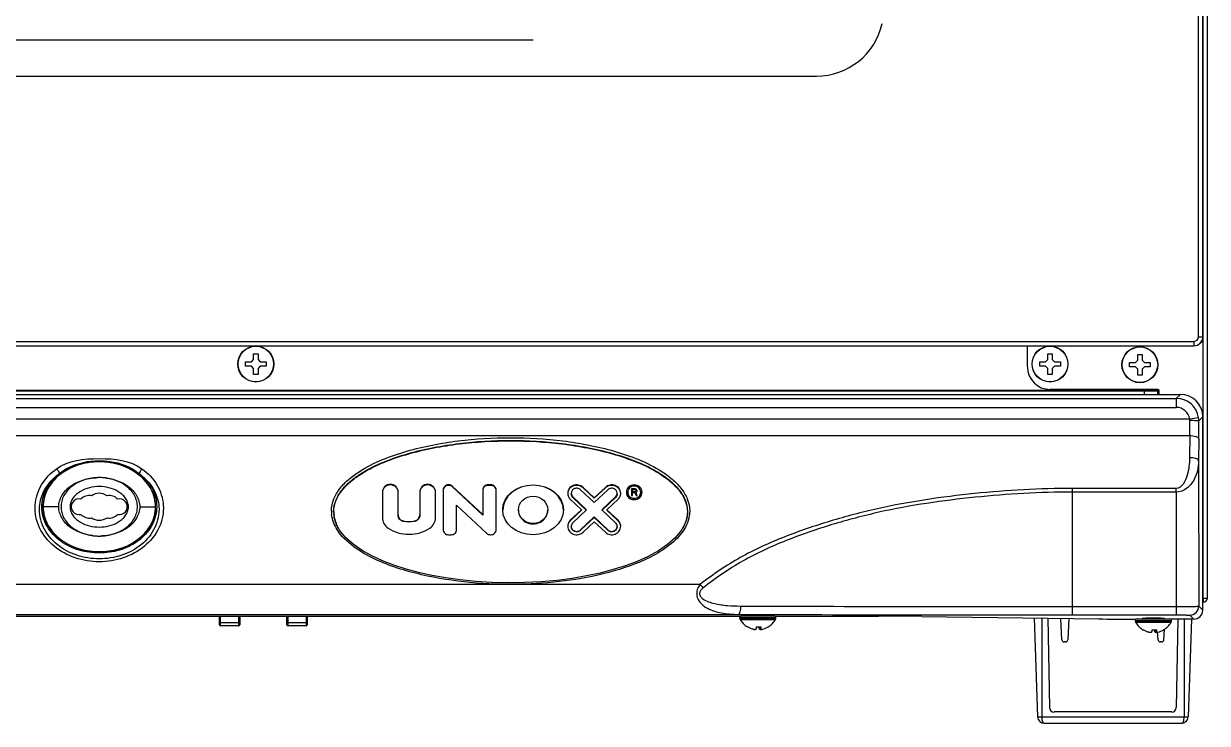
# Model space of a CAD drawing. Header units: millimetres. Extents: x 406 to 4339, y 342 to 2993.
# Drawn here: x 3031.7 to 3295, y 1546.8 to 1702.4 of the extents above; entities that cross this region are included whole.
import ezdxf

# ---------------------------------------------------------------- set-up
doc = ezdxf.new("R2010")
doc.units = ezdxf.units.MM
doc.header["$LTSCALE"] = 256.666667
doc.layers.get('0').update_dxf_attribs({"linetype": 'CONTINUOUS'})
for name, color, linetype in [('02___PRT_ALL_AXES', 7, 'CONTINUOUS'), ('ASSI', 7, 'CONTINUOUS'), ('GEOM', 7, 'CONTINUOUS')]:
    doc.layers.add(name, color=color, linetype=linetype)

msp = doc.modelspace()

# ---------------------------------------------------------------- linework, layer by layer
at = {"color": 7, "linetype": 'Continuous'}
for p, q in [((3294.98, 1574.67), (3294.98, 1974.87)), ((3293.98, 1632.77), (3293.98, 1972.77)), ((2781.93, 1690.77), (3208.02, 1690.77)), ((2697.98, 1630.77), (3291.98, 1630.77)), ((3254.98, 1626.07), (3254.98, 1630.77)), ((3082.31, 1627.22), (3082.81, 1627.72)), ((3082.81, 1629.02), (3083.81, 1629.02)), ((3082.81, 1627.72), (3082.81, 1629.02)), ((3083.81, 1629.02), (3083.81, 1627.72)), ((3083.81, 1627.72), (3084.31, 1627.22)), ((3258.98, 1627.22), (3259.48, 1627.72)), ((3259.48, 1629.02), (3260.48, 1629.02)), ((3259.48, 1627.72), (3259.48, 1629.02)), ((3260.48, 1629.02), (3260.48, 1627.72)), ((3260.48, 1627.72), (3260.98, 1627.22)), ((3278.98, 1627.07), (3279.48, 1627.57)), ((3279.48, 1628.87), (3280.48, 1628.87)), ((3279.48, 1627.57), (3279.48, 1628.87)), ((3280.48, 1628.87), (3280.48, 1627.57)), ((3280.48, 1627.57), (3280.98, 1627.07)), ((3081.01, 1627.22), (3082.31, 1627.22)), ((3081.01, 1626.22), (3081.01, 1627.22)), ((3082.31, 1626.22), (3081.01, 1626.22)), ((3082.81, 1625.72), (3082.31, 1626.22)), ((3082.81, 1624.42), (3082.81, 1625.72)), ((3084.31, 1626.22), (3083.81, 1625.72)), ((3083.81, 1625.72), (3083.81, 1624.42)), ((3084.31, 1627.22), (3085.61, 1627.22)), ((3085.61, 1626.22), (3084.31, 1626.22)), ((3085.61, 1627.22), (3085.61, 1626.22)), ((3257.68, 1627.22), (3258.98, 1627.22)), ((3257.68, 1626.22), (3257.68, 1627.22)), ((3258.98, 1626.22), (3257.68, 1626.22)), ((3259.48, 1625.72), (3258.98, 1626.22)), ((3259.48, 1624.42), (3259.48, 1625.72)), ((3260.98, 1626.22), (3260.48, 1625.72)), ((3260.48, 1625.72), (3260.48, 1624.42)), ((3260.98, 1627.22), (3262.28, 1627.22)), ((3262.28, 1626.22), (3260.98, 1626.22)), ((3262.28, 1627.22), (3262.28, 1626.22)), ((3277.68, 1627.07), (3278.98, 1627.07)), ((3277.68, 1626.07), (3277.68, 1627.07)), ((3278.98, 1626.07), (3277.68, 1626.07)), ((3279.48, 1625.57), (3278.98, 1626.07)), ((3279.48, 1624.27), (3279.48, 1625.57)), ((3280.98, 1626.07), (3280.48, 1625.57)), ((3280.48, 1625.57), (3280.48, 1624.27)), ((3280.98, 1627.07), (3282.28, 1627.07)), ((3282.28, 1626.07), (3280.98, 1626.07)), ((3282.28, 1627.07), (3282.28, 1626.07)), ((3083.81, 1624.42), (3082.81, 1624.42)), ((3260.48, 1624.42), (3259.48, 1624.42)), ((3280.48, 1624.27), (3279.48, 1624.27)), ((2700.97, 1619.97), (3288.98, 1619.97)), ((2705.98, 1620.77), (3283.98, 1620.77)), ((3283.98, 1621.07), (3259.98, 1621.07)), ((3283.98, 1621.07), (3283.98, 1620.77)), ((3283.98, 1619.97), (3283.98, 1620.77)), ((3284.28, 1619.97), (3284.28, 1620.77)), ((3293.98, 1571.97), (3293.98, 1614.97)), ((3124.98, 1598.72), (3124.98, 1589.88)), ((3126.25, 1599.84), (3126.18, 1599.84)), ((3126.25, 1599.74), (3126.18, 1599.74)), ((3133.78, 1593.24), (3127.09, 1599.51)), ((3133.78, 1593.13), (3127.09, 1599.41)), ((3133.78, 1598.72), (3133.78, 1593.13)), ((3135.58, 1599.84), (3134.98, 1599.84)), ((3135.58, 1599.74), (3134.98, 1599.74)), ((3136.78, 1589.88), (3136.78, 1598.72)), ((3155.52, 1598.76), (3158.58, 1595.9)), ((3158.58, 1596.96), (3156.09, 1599.29)), ((3158.58, 1596.86), (3156.09, 1599.19)), ((3161.06, 1599.29), (3158.58, 1596.96)), ((3161.06, 1599.19), (3158.58, 1596.86)), ((3158.58, 1595.9), (3161.63, 1598.76)), ((3167.68, 1598.95), (3166.88, 1598.95)), ((3166.88, 1598.95), (3166.88, 1597.45)), ((3167.68, 1598.92), (3166.88, 1598.92)), ((3167.08, 1598.79), (3167.71, 1598.79)), ((3167.08, 1598.28), (3167.08, 1598.79)), ((3167.71, 1598.31), (3167.08, 1598.31)), ((3167.84, 1598.92), (3167.68, 1598.95)), ((3167.68, 1598.95), (3167.68, 1598.92)), ((3167.84, 1598.89), (3167.68, 1598.92)), ((3167.71, 1598.79), (3167.81, 1598.76)), ((3167.81, 1598.34), (3167.71, 1598.31)), ((3167.71, 1598.31), (3167.71, 1598.28)), ((3167.81, 1598.31), (3167.71, 1598.28)), ((3167.81, 1598.76), (3167.88, 1598.7)), ((3167.88, 1598.41), (3167.81, 1598.34)), ((3167.88, 1598.37), (3167.81, 1598.31)), ((3167.81, 1598.34), (3167.81, 1598.31)), ((3167.98, 1598.82), (3167.84, 1598.92)), ((3167.84, 1598.92), (3167.84, 1598.89)), ((3167.98, 1598.79), (3167.84, 1598.89)), ((3167.88, 1598.7), (3167.91, 1598.6)), ((3167.91, 1598.5), (3167.88, 1598.41)), ((3167.91, 1598.47), (3167.88, 1598.37)), ((3167.88, 1598.41), (3167.88, 1598.37)), ((3167.91, 1598.6), (3167.91, 1598.47)), ((3168.08, 1598.7), (3167.98, 1598.82)), ((3167.98, 1598.82), (3167.98, 1598.79)), ((3168.08, 1598.66), (3167.98, 1598.79)), ((3167.98, 1598.25), (3168.08, 1598.38)), ((3168.11, 1598.6), (3168.08, 1598.7)), ((3168.08, 1598.7), (3168.08, 1598.66)), ((3168.11, 1598.57), (3168.08, 1598.66)), ((3168.08, 1598.38), (3168.11, 1598.47)), ((3168.11, 1598.47), (3168.11, 1598.6)), ((3053.04, 1596.72), (3052.56, 1596.67)), ((3111.48, 1598.29), (3111.48, 1592.54)), ((3114.98, 1593.18), (3114.98, 1598.29)), ((3119.78, 1598.29), (3119.78, 1593.18)), ((3123.28, 1592.54), (3123.28, 1598.29)), ((3153.26, 1596.64), (3155.75, 1594.3)), ((3156.88, 1594.3), (3153.83, 1597.17)), ((3156.82, 1594.25), (3153.83, 1597.07)), ((3158.58, 1596.96), (3158.58, 1596.86)), ((3163.32, 1597.17), (3160.27, 1594.3)), ((3163.32, 1597.07), (3160.33, 1594.25)), ((3161.4, 1594.3), (3163.89, 1596.64)), ((3166.88, 1597.45), (3167.08, 1597.45)), ((3167.71, 1598.28), (3167.08, 1598.28)), ((3167.08, 1598.12), (3167.64, 1598.12)), ((3167.08, 1597.45), (3167.08, 1598.12)), ((3167.64, 1598.12), (3167.91, 1597.45)), ((3167.84, 1598.18), (3167.98, 1598.25)), ((3168.14, 1597.45), (3167.84, 1598.18)), ((3167.84, 1598.18), (3167.84, 1598.15)), ((3168.13, 1597.45), (3167.84, 1598.15)), ((3167.91, 1597.45), (3168.14, 1597.45)), ((3043.91, 1593.22), (3044.39, 1593.27)), ((3127.98, 1595.36), (3134.66, 1589.09)), ((3127.98, 1589.88), (3127.98, 1595.36)), ((3155.75, 1594.3), (3153.26, 1591.96)), ((3155.75, 1594.2), (3153.26, 1591.86)), ((3153.83, 1591.43), (3156.88, 1594.3)), ((3155.75, 1594.3), (3155.75, 1594.2)), ((3160.27, 1594.3), (3163.32, 1591.43)), ((3163.89, 1591.96), (3161.4, 1594.3)), ((3161.4, 1594.3), (3161.4, 1594.2)), ((3163.89, 1591.86), (3161.4, 1594.2)), ((3158.58, 1592.71), (3155.52, 1589.84)), ((3158.58, 1592.6), (3155.52, 1589.74)), ((3156.09, 1589.31), (3158.58, 1591.64)), ((3161.63, 1589.84), (3158.58, 1592.71)), ((3158.58, 1592.71), (3158.58, 1592.6)), ((3161.63, 1589.74), (3158.58, 1592.6)), ((3158.58, 1591.64), (3161.06, 1589.31)), ((3126.18, 1588.76), (3126.78, 1588.76)), ((3135.5, 1588.76), (3135.58, 1588.76)), ((3294.08, 1574.57), (3294.08, 1573.77)), ((2998.77, 1570.66), (3191.18, 1570.66)), ((3198.77, 1570.66), (3221.85, 1570.66)), ((3231.49, 1570.6), (3270.79, 1570.03)), ((3256.47, 1570.24), (3257.23, 1548.27)), ((3259.53, 1570.19), (3259.87, 1550.31)), ((3262.63, 1565.4), (3262.38, 1570.15)), ((3264.19, 1570.12), (3263.94, 1565.4)), ((3291.98, 1569.97), (3286.85, 1569.97)), ((3288.42, 1569.97), (3288.08, 1550.31)), ((3291.48, 1569.97), (3290.72, 1548.27)), ((3193.93, 1567.73), (3193.93, 1567.76)), ((3195.37, 1567.73), (3195.37, 1568.25)), ((3195.57, 1567.73), (3195.57, 1568.27)), ((3281.93, 1567.08), (3281.93, 1567.11)), ((3283.37, 1567.08), (3283.37, 1567.6)), ((3283.58, 1567.08), (3283.58, 1567.62)), ((3284.01, 1565.4), (3283.92, 1567.07)), ((3285.32, 1565.4), (3285.44, 1567.71)), ((3263.44, 1564.92), (3263.13, 1564.92)), ((3284.82, 1564.92), (3284.51, 1564.92)), ((3287.07, 1549.33), (3260.88, 1549.33)), ((3258.74, 1546.81), (3289.21, 1546.81))]:
    msp.add_line(p, q, dxfattribs=at)
at = {"color": 9, "linetype": 'Continuous'}
for p, q in [((3292.98, 1632.77), (3292.98, 1972.77)), ((3294.08, 1574.67), (3294.08, 1974.77)), ((3292.98, 1632.77), (3293.98, 1632.77)), ((2697.98, 1631.77), (3291.98, 1631.77)), ((3291.98, 1631.77), (3291.98, 1630.77)), ((3283.98, 1620.87), (2705.98, 1620.87)), ((3280.98, 1619.97), (3280.98, 1620.77)), ((3288.98, 1619.97), (3288.08, 1619.07)), ((3288.08, 1619.07), (3288.08, 1617.07)), ((3293.03, 1614.77), (3291.05, 1614.49)), ((3293.98, 1614.97), (3293.08, 1614.07)), ((3291.06, 1610.73), (3291.03, 1605.89)), ((3293.06, 1610.05), (3293.03, 1605.2)), ((3293.03, 1605.2), (3293.07, 1572.87)), ((3126.18, 1599.84), (3126.18, 1599.74)), ((3126.25, 1599.84), (3126.25, 1599.74)), ((3127.09, 1599.51), (3127.09, 1599.41)), ((3134.98, 1599.84), (3134.98, 1599.74)), ((3135.58, 1599.84), (3135.58, 1599.74)), ((3156.09, 1599.29), (3156.09, 1599.19)), ((3161.06, 1599.29), (3161.06, 1599.19)), ((3288.04, 1599.07), (3264.98, 1599.07)), ((3264.98, 1570.92), (3264.98, 1599.07)), ((3288.04, 1598.25), (3288.04, 1599.07)), ((3153.83, 1597.17), (3153.83, 1597.07)), ((3163.32, 1597.17), (3163.32, 1597.07)), ((3288.04, 1598.25), (3264.98, 1598.25)), ((3288.04, 1598.25), (3288.07, 1572.78)), ((3039.48, 1594.97), (3035.98, 1594.97)), ((3057.48, 1594.97), (3060.98, 1594.97)), ((3116.09, 1591.82), (3116.09, 1591.72)), ((3118.66, 1591.82), (3118.66, 1591.72)), ((3153.26, 1591.96), (3153.26, 1591.86)), ((3163.89, 1591.96), (3163.89, 1591.86)), ((3155.52, 1589.84), (3155.52, 1589.74)), ((3161.63, 1589.84), (3161.63, 1589.74)), ((3264.98, 1572.78), (3288.07, 1572.78)), ((3288.07, 1572.78), (3288.07, 1570.92)), ((3293.07, 1572.87), (3293.98, 1571.97)), ((2799.29, 1571.04), (3190.66, 1571.04)), ((3258.13, 1570.21), (3258.13, 1548.27)), ((3264.98, 1570.92), (3288.07, 1570.92)), ((3289.82, 1569.97), (3289.82, 1548.27)), ((3291.07, 1570.87), (3291.98, 1569.97)), ((3257.23, 1548.27), (3290.72, 1548.27))]:
    msp.add_line(p, q, dxfattribs=at)
at = {"color": 2, "linetype": 'Continuous'}
msp.add_line((2844.98, 1698.81), (3144.98, 1698.81), dxfattribs=at)
at = {"color": 3, "linetype": 'Continuous'}
msp.add_line((3294.08, 1574.67), (3294.98, 1574.67), dxfattribs=at)
at = {"color": 7, "linetype": 'Continuous'}
for centre, radius, start, end in [((3208.02, 1705.77), 15, 270, 347.1154), ((3291.98, 1632.77), 2, 270, 360), ((3259.98, 1626.07), 5, 180, 270), ((3283.98, 1620.77), 0.3, 0, 90), ((3048.48, 1589.06), 12.41, 83.9357, 89.22), ((3048.49, 1589.22), 12.24, 83.0956, 83.9281), ((3043.98, 1594.97), 1.75, 76.2259, 267.8089), ((3046.23, 1594.97), 2.5, 78.138, 137.1666), ((3048.48, 1594.97), 3, 54.6406, 125.3594), ((3050.73, 1594.97), 2.5, 42.8334, 101.862), ((3052.98, 1594.97), 1.75, 256.2259, 87.8089), ((3046.23, 1594.97), 2.5, 222.8334, 281.862), ((3050.73, 1594.97), 2.5, 258.138, 317.1666), ((3048.48, 1594.97), 3, 234.6406, 305.3594), ((3048.46, 1600.71), 12.24, 263.0956, 263.9281), ((3048.47, 1600.88), 12.41, 263.9357, 269.22), ((3294.08, 1574.67), 0.1, 270, 360), ((3192.69, 1568.28), 0.0384, 270.01, 276.9663), ((3194.15, 1569.29), 1.58, 261.8564, 272.4593), ((3194.31, 1570.09), 2.38, 263.3463, 267.9663), ((3194.3, 1570.08), 2.37, 268.0072, 276.6591), ((3187.97, 1569.38), 6.83, 350.4309, 350.6889), ((3195.21, 1572), 3.75, 262.3629, 266.4434), ((3194.74, 1571.98), 3.74, 269.4694, 273.5542), ((3195.21, 1571.98), 3.74, 266.4458, 270.6088), ((3195.21, 1571.99), 3.74, 270.6133, 275.6332), ((3195.65, 1570.1), 2.38, 263.349, 267.128), ((3195.65, 1570.06), 2.35, 267.1361, 269.0475), ((3195.21, 1572), 3.75, 275.6322, 277.6365), ((3195.8, 1569.31), 1.59, 261.8636, 267.4741), ((3195.65, 1570.06), 2.34, 269.0494, 272.0216), ((3195.8, 1569.29), 1.58, 267.5407, 278.1436), ((3194.83, 1572.3), 4.73, 300.8918, 301.6642), ((3197.26, 1568.28), 0.0384, 263.0337, 269.99), ((3280.69, 1567.64), 0.0415, 270.0025, 274.3432), ((3282.15, 1568.63), 1.57, 261.8148, 272.5839), ((3282.31, 1569.46), 2.4, 263.3692, 267.8929), ((3282.31, 1569.45), 2.38, 267.9333, 276.6363), ((3276.23, 1568.74), 6.58, 350.0391, 350.3072), ((3283.22, 1571.35), 3.75, 262.3597, 266.2918), ((3282.73, 1571.33), 3.73, 269.7694, 273.7063), ((3283.22, 1571.33), 3.73, 266.2938, 270.3121), ((3283.22, 1571.34), 3.74, 270.3168, 275.5507), ((3283.64, 1569.46), 2.39, 263.3658, 269.0346), ((3283.21, 1571.35), 3.75, 275.5499, 277.6398), ((3283.8, 1568.64), 1.58, 261.8221, 267.3489), ((3283.64, 1569.43), 2.36, 269.0528, 272.0955), ((3283.8, 1568.63), 1.57, 267.4161, 278.1852), ((3282.83, 1571.65), 4.72, 300.8941, 301.6753), ((3285.26, 1567.64), 0.0415, 265.6568, 269.9975), ((3263.13, 1565.42), 0.503, 183, 270), ((3263.44, 1565.42), 0.503, 270, 357), ((3284.51, 1565.42), 0.503, 183, 270), ((3284.82, 1565.42), 0.503, 270, 357), ((3258.74, 1548.32), 1.51, 182, 270), ((3260.88, 1550.33), 1.01, 181, 270), ((3287.07, 1550.33), 1.01, 270, 359), ((3289.21, 1548.32), 1.51, 270, 358)]:
    msp.add_arc(centre, radius, start, end, dxfattribs=at)
at = {"color": 9, "linetype": 'Continuous'}
for centre, radius, start, end in [((3291.98, 1632.77), 1, 270, 360), ((3288.08, 1614.07), 5, 8.1024, 89.9938), ((3288.08, 1614.07), 3, 8.0952, 90.0029), ((3288.93, 1614.14), 2.15, 359.9755, 9.5451), ((2782.65, 1614.46), 508.43, 359.5799, 359.9636), ((3288.08, 1614.07), 4.99, 359.991, 8.0978), ((2582.91, 1614.45), 710.17, 359.64453, 359.96915), ((3175.32, 1571.88), 9.02, 34.0414, 40.6224), ((3255.84, 18927.47), 17354.69, 269.786414, 270.030172), ((3291.07, 1572.87), 2, 270.0275, 359.9725), ((3255.99, 19284.68), 17713.76, 269.788701, 270.029064)]:
    msp.add_arc(centre, radius, start, end, dxfattribs=at)
at = {"color": 3, "linetype": 'Continuous'}
msp.add_arc((3294.08, 1574.67), 0.9, 270, 360, dxfattribs=at)
at = {"color": 7, "linetype": 'Continuous'}
for centre, major_axis, ratio, start_param, end_param in [((3288.97, 1614.97), (3.54, 3.54), 0.999695, -0.785246, 0.785246), ((3144.98, 1594.2), (6.75, 0), 0.821361, 0.00912, 3.13249), ((3144.98, 1594.2), (3.25, 0), 0.939693, -3.141593, 0), ((3291.97, 1571.97), (1.41, -1.41), 0.999695, -0.785246, 0.785246), ((3221.85, 1570.4), (15, 0), 0.017455, 0.872665, 1.570796), ((3280.43, 1570.23), (15, 0), 0.017455, 4.014257, 4.623192)]:
    msp.add_ellipse(centre, major_axis=major_axis, ratio=ratio, start_param=start_param, end_param=end_param, dxfattribs=at)
for major_axis, ratio in [((6.75, 0), 0.821361), ((3.25, 0), 0.939693)]:
    msp.add_ellipse((3144.98, 1594.3), major_axis=major_axis, ratio=ratio, dxfattribs=at)
at = {"color": 9, "linetype": 'Continuous'}
for points, knots in [([(3293.08, 1614.07), (3293.07, 1614.08), (3293, 1614.08), (3292.9, 1614.1), (3292.71, 1614.11), (3292.35, 1614.12), (3291.8, 1614.13), (3291.33, 1614.13), (3291.08, 1614.13)], [0, 0, 0, 0, 0.023008, 0.082124, 0.175583, 0.299987, 0.621812, 1, 1, 1, 1]), ([(3293.06, 1610.05), (3293.05, 1610.3), (3292.18, 1610.68), (3291.54, 1610.73), (3291.06, 1610.73)], [0, 0, 0, 0, 0.350861, 1, 1, 1, 1]), ([(3291.03, 1605.89), (3291.03, 1605.23), (3290.93, 1603.89), (3290.47, 1601.51), (3289.31, 1599.07), (3288.04, 1599.07)], [0, 0, 0, 0, 0.254035, 0.50856, 1, 1, 1, 1]), ([(3293.03, 1605.2), (3293.02, 1604.46), (3292.84, 1602.97), (3292.03, 1600.81), (3290.52, 1598.9), (3288.88, 1598.25), (3288.04, 1598.25)], [0, 0, 0, 0, 0.23746, 0.478877, 0.730562, 1, 1, 1, 1]), ([(3293.03, 1605.2), (3293.02, 1605.46), (3292.15, 1605.84), (3291.51, 1605.89), (3291.03, 1605.89)], [0, 0, 0, 0, 0.350861, 1, 1, 1, 1]), ([(3054.98, 1594.97), (3054.98, 1595.33), (3054.84, 1596.05), (3054.3, 1597.01), (3053.54, 1597.8), (3052.36, 1598.63), (3050.65, 1599.3), (3048.48, 1599.55), (3046.3, 1599.3), (3044.59, 1598.63), (3043.41, 1597.8), (3042.65, 1597.01), (3042.11, 1596.05), (3041.98, 1595.33), (3041.98, 1594.97)], [0, 0, 0, 0, 0.062358, 0.124832, 0.187389, 0.24999, 0.374935, 0.500003, 0.62507, 0.750014, 0.812614, 0.87517, 0.937643, 1, 1, 1, 1]), ([(3264.98, 1599.07), (3257.7, 1599.07), (3243.15, 1598.21), (3225.12, 1595.61), (3211.08, 1591.91), (3200.82, 1588.41), (3190.96, 1583.96), (3185.01, 1579.9), (3182.17, 1577.75)], [0, 0, 0, 0, 0.2514, 0.502422, 0.627642, 0.752523, 0.876767, 1, 1, 1, 1]), ([(3264.98, 1598.25), (3257.75, 1598.25), (3243.3, 1597.39), (3225.39, 1594.81), (3211.45, 1591.12), (3201.26, 1587.63), (3191.47, 1583.17), (3185.6, 1579.09), (3182.79, 1576.93)], [0, 0, 0, 0, 0.25138, 0.502385, 0.6276, 0.752478, 0.876731, 1, 1, 1, 1]), ([(3041.98, 1594.97), (3041.98, 1594.61), (3042.11, 1593.88), (3042.65, 1592.92), (3043.41, 1592.13), (3044.59, 1591.3), (3046.3, 1590.64), (3048.48, 1590.38), (3050.65, 1590.64), (3052.36, 1591.3), (3053.54, 1592.13), (3054.3, 1592.92), (3054.84, 1593.88), (3054.98, 1594.61), (3054.98, 1594.97)], [0, 0, 0, 0, 0.062358, 0.124832, 0.187389, 0.24999, 0.374935, 0.500003, 0.62507, 0.750014, 0.812614, 0.87517, 0.937643, 1, 1, 1, 1]), ([(3182.17, 1577.75), (3181.79, 1577.28), (3181.21, 1576.16), (3181.53, 1574.31), (3182.71, 1573.01), (3184.62, 1571.88), (3187.34, 1571.19), (3189.55, 1571.05), (3190.66, 1571.04)], [0, 0, 0, 0, 0.132241, 0.263724, 0.388583, 0.510085, 0.752357, 1, 1, 1, 1]), ([(3182.79, 1576.93), (3182.41, 1576.63), (3181.83, 1575.96), (3182.19, 1574.97), (3182.91, 1574.33), (3184.01, 1573.81), (3185.39, 1573.42), (3186.8, 1573.16), (3188.72, 1572.95), (3190.17, 1572.9), (3191.14, 1572.9)], [0, 0, 0, 0, 0.125244, 0.188582, 0.251041, 0.374736, 0.498697, 0.623157, 0.748194, 1, 1, 1, 1]), ([(3191.14, 1572.9), (3191.13, 1572.46), (3191.07, 1571.86), (3190.9, 1571.25), (3190.74, 1571.04), (3190.66, 1571.04)], [0, 0, 0, 0, 0.668046, 0.884345, 1, 1, 1, 1]), ([(3288.07, 1572.78), (3288.7, 1572.78), (3289.62, 1572.79), (3290.79, 1572.8), (3291.54, 1572.81), (3292.15, 1572.82), (3292.62, 1572.82), (3292.89, 1572.87), (3293.05, 1572.84), (3293.07, 1572.87)], [0, 0, 0, 0, 0.378764, 0.550211, 0.70096, 0.825337, 0.918712, 0.977622, 1, 1, 1, 1]), ([(3288.07, 1570.92), (3288.45, 1570.92), (3289.15, 1570.92), (3289.98, 1570.91), (3290.52, 1570.9), (3290.8, 1570.9), (3290.96, 1570.87), (3291.06, 1570.89), (3291.07, 1570.87)], [0, 0, 0, 0, 0.379142, 0.701368, 0.825626, 0.918856, 0.977659, 1, 1, 1, 1]), ([(3258.13, 1548.27), (3258.13, 1548.07), (3258.15, 1547.71), (3258.26, 1547.25), (3258.44, 1546.91), (3258.65, 1546.81), (3258.74, 1546.81)], [0, 0, 0, 0, 0.343638, 0.632384, 0.843751, 1, 1, 1, 1]), ([(3289.21, 1546.81), (3289.3, 1546.81), (3289.51, 1546.91), (3289.69, 1547.25), (3289.8, 1547.71), (3289.82, 1548.07), (3289.82, 1548.27)], [0, 0, 0, 0, 0.156249, 0.367616, 0.656362, 1, 1, 1, 1])]:
    msp.add_open_spline(points, degree=3, knots=knots, dxfattribs=at)
at = {"color": 7, "linetype": 'Continuous'}
for points in [[(3060.98, 1594.97), (3060.98, 1595.62), (3060.81, 1596.93), (3060.1, 1598.82), (3058.94, 1600.56), (3057.37, 1602.08), (3055.46, 1603.33), (3053.29, 1604.27), (3050.93, 1604.84), (3048.48, 1605.03), (3046.02, 1604.84), (3043.66, 1604.27), (3041.49, 1603.33), (3039.58, 1602.08), (3038.01, 1600.56), (3036.85, 1598.82), (3036.14, 1596.93), (3035.98, 1595.62), (3035.98, 1594.97)], [(3056.98, 1594.97), (3056.98, 1595.39), (3056.87, 1596.24), (3056.38, 1597.47), (3055.59, 1598.6), (3054.52, 1599.59), (3053.23, 1600.41), (3051.75, 1601.01), (3050.14, 1601.38), (3048.48, 1601.51), (3046.81, 1601.38), (3045.2, 1601.01), (3043.72, 1600.41), (3042.43, 1599.59), (3041.36, 1598.6), (3040.57, 1597.47), (3040.08, 1596.24), (3039.98, 1595.39), (3039.98, 1594.97)], [(3035.98, 1594.97), (3035.98, 1594.31), (3036.14, 1593), (3036.85, 1591.12), (3038.01, 1589.38), (3039.58, 1587.85), (3041.49, 1586.6), (3043.66, 1585.67), (3046.02, 1585.1), (3048.48, 1584.9), (3050.93, 1585.1), (3053.29, 1585.67), (3055.46, 1586.6), (3057.37, 1587.85), (3058.94, 1589.38), (3060.1, 1591.12), (3060.81, 1593), (3060.98, 1594.31), (3060.98, 1594.97)], [(3039.98, 1594.97), (3039.98, 1594.54), (3040.08, 1593.69), (3040.57, 1592.46), (3041.36, 1591.33), (3042.43, 1590.34), (3043.72, 1589.53), (3045.2, 1588.92), (3046.81, 1588.55), (3048.48, 1588.42), (3050.14, 1588.55), (3051.75, 1588.92), (3053.23, 1589.53), (3054.52, 1590.34), (3055.59, 1591.33), (3056.38, 1592.46), (3056.87, 1593.69), (3056.98, 1594.54), (3056.98, 1594.97)], [(3116.09, 1591.82), (3116.92, 1591.61), (3117.83, 1591.61), (3118.66, 1591.82)], [(3118.66, 1591.72), (3117.83, 1591.51), (3116.92, 1591.51), (3116.09, 1591.72)], [(3192.66, 1568.25), (3192.67, 1568.25), (3192.68, 1568.25), (3192.69, 1568.25)], [(3193.93, 1567.73), (3193.5, 1567.84), (3193.08, 1568.02), (3192.69, 1568.25)], [(3192.74, 1568.28), (3193.14, 1568.03), (3193.58, 1567.84), (3194.03, 1567.73)], [(3196.02, 1567.73), (3196.45, 1567.84), (3196.88, 1568.02), (3197.26, 1568.25)], [(3197.29, 1568.25), (3197.28, 1568.25), (3197.27, 1568.25), (3197.26, 1568.25)], [(3197.31, 1568.28), (3197.31, 1568.27), (3197.3, 1568.26), (3197.29, 1568.25)], [(3280.66, 1567.61), (3280.67, 1567.6), (3280.68, 1567.6), (3280.69, 1567.6)], [(3281.93, 1567.08), (3281.5, 1567.19), (3281.07, 1567.37), (3280.69, 1567.6)], [(3280.74, 1567.63), (3281.14, 1567.39), (3281.58, 1567.2), (3282.03, 1567.08)], [(3284.02, 1567.08), (3284.46, 1567.19), (3284.88, 1567.37), (3285.26, 1567.6)], [(3285.29, 1567.61), (3285.28, 1567.6), (3285.27, 1567.6), (3285.26, 1567.6)], [(3285.31, 1567.63), (3285.31, 1567.62), (3285.3, 1567.61), (3285.29, 1567.61)]]:
    msp.add_open_spline(points, degree=3, dxfattribs=at)
for points, knots in [([(3039.48, 1594.97), (3039.48, 1595.39), (3039.59, 1596.24), (3040.11, 1597.47), (3040.94, 1598.6), (3042.07, 1599.59), (3043.44, 1600.41), (3045.01, 1601.01), (3046.61, 1601.36), (3047.69, 1601.45), (3048.18, 1601.46)], [0, 0, 0, 0, 0.127703, 0.255407, 0.38311, 0.510814, 0.638517, 0.766221, 0.893924, 1, 1, 1, 1]), ([(3049.96, 1601.38), (3050.05, 1601.37), (3050.72, 1601.28), (3051.94, 1601.01), (3053.51, 1600.41), (3054.88, 1599.59), (3056.01, 1598.6), (3056.84, 1597.47), (3057.36, 1596.24), (3057.48, 1595.39), (3057.48, 1594.97)], [0, 0, 0, 0, 0.021475, 0.161264, 0.301053, 0.440843, 0.580632, 0.720421, 0.860211, 1, 1, 1, 1]), ([(3114.98, 1598.29), (3114.98, 1598.51), (3114.88, 1598.95), (3114.36, 1599.68), (3113.23, 1600.12), (3112.09, 1599.68), (3111.57, 1598.95), (3111.48, 1598.51), (3111.48, 1598.29)], [0, 0, 0, 0, 0.122491, 0.247145, 0.5, 0.752855, 0.877509, 1, 1, 1, 1]), ([(3114.98, 1598.19), (3114.98, 1598.41), (3114.88, 1598.84), (3114.36, 1599.57), (3113.23, 1600.01), (3112.09, 1599.57), (3111.57, 1598.84), (3111.48, 1598.41), (3111.48, 1598.19)], [0, 0, 0, 0, 0.122493, 0.247145, 0.5, 0.752855, 0.877507, 1, 1, 1, 1]), ([(3123.28, 1598.29), (3123.28, 1598.51), (3123.18, 1598.95), (3122.66, 1599.68), (3121.53, 1600.12), (3120.39, 1599.68), (3119.87, 1598.95), (3119.78, 1598.51), (3119.78, 1598.29)], [0, 0, 0, 0, 0.122491, 0.247145, 0.5, 0.752855, 0.877509, 1, 1, 1, 1]), ([(3123.28, 1598.19), (3123.28, 1598.41), (3123.18, 1598.84), (3122.66, 1599.57), (3121.53, 1600.01), (3120.39, 1599.57), (3119.87, 1598.84), (3119.78, 1598.41), (3119.78, 1598.19)], [0, 0, 0, 0, 0.122493, 0.247145, 0.5, 0.752855, 0.877507, 1, 1, 1, 1]), ([(3126.18, 1599.84), (3126.02, 1599.84), (3125.71, 1599.79), (3125.31, 1599.54), (3125.04, 1599.16), (3124.98, 1598.86), (3124.98, 1598.72)], [0, 0, 0, 0, 0.257143, 0.510151, 0.757215, 1, 1, 1, 1]), ([(3126.18, 1599.74), (3126.02, 1599.74), (3125.71, 1599.68), (3125.31, 1599.44), (3125.04, 1599.06), (3124.98, 1598.76), (3124.98, 1598.61)], [0, 0, 0, 0, 0.257155, 0.510151, 0.757204, 1, 1, 1, 1]), ([(3127.09, 1599.51), (3126.98, 1599.62), (3126.71, 1599.79), (3126.4, 1599.84), (3126.25, 1599.84)], [0, 0, 0, 0, 0.495961, 1, 1, 1, 1]), ([(3127.09, 1599.41), (3126.98, 1599.52), (3126.71, 1599.69), (3126.4, 1599.74), (3126.25, 1599.74)], [0, 0, 0, 0, 0.495961, 1, 1, 1, 1]), ([(3134.98, 1599.84), (3134.82, 1599.84), (3134.51, 1599.79), (3134.11, 1599.54), (3133.84, 1599.16), (3133.78, 1598.86), (3133.78, 1598.72)], [0, 0, 0, 0, 0.257143, 0.510151, 0.757215, 1, 1, 1, 1]), ([(3134.98, 1599.74), (3134.82, 1599.74), (3134.51, 1599.68), (3134.11, 1599.44), (3133.84, 1599.06), (3133.78, 1598.76), (3133.78, 1598.61)], [0, 0, 0, 0, 0.257155, 0.510151, 0.757204, 1, 1, 1, 1]), ([(3136.78, 1598.72), (3136.78, 1598.86), (3136.71, 1599.16), (3136.44, 1599.54), (3136.04, 1599.79), (3135.73, 1599.84), (3135.58, 1599.84)], [0, 0, 0, 0, 0.242785, 0.489849, 0.742857, 1, 1, 1, 1]), ([(3136.78, 1598.61), (3136.78, 1598.76), (3136.71, 1599.06), (3136.44, 1599.44), (3136.04, 1599.68), (3135.73, 1599.74), (3135.58, 1599.74)], [0, 0, 0, 0, 0.242796, 0.489849, 0.742845, 1, 1, 1, 1]), ([(3156.09, 1599.29), (3155.81, 1599.56), (3155.08, 1599.92), (3153.88, 1599.81), (3152.92, 1599.09), (3152.68, 1598.33), (3152.68, 1597.97)], [0, 0, 0, 0, 0.252573, 0.50835, 0.758174, 1, 1, 1, 1]), ([(3156.09, 1599.19), (3155.82, 1599.45), (3155.1, 1599.81), (3153.92, 1599.72), (3152.97, 1599.04), (3152.69, 1598.3), (3152.68, 1597.94)], [0, 0, 0, 0, 0.252321, 0.507955, 0.758, 1, 1, 1, 1]), ([(3155.52, 1598.76), (3155.36, 1598.92), (3154.92, 1599.14), (3154.2, 1599.07), (3153.62, 1598.64), (3153.48, 1598.18), (3153.48, 1597.97)], [0, 0, 0, 0, 0.252572, 0.50835, 0.758175, 1, 1, 1, 1]), ([(3164.48, 1597.97), (3164.48, 1598.33), (3164.23, 1599.09), (3163.27, 1599.81), (3162.07, 1599.92), (3161.34, 1599.56), (3161.06, 1599.29)], [0, 0, 0, 0, 0.241826, 0.49165, 0.747427, 1, 1, 1, 1]), ([(3164.47, 1597.94), (3164.46, 1598.3), (3164.18, 1599.04), (3163.23, 1599.72), (3162.05, 1599.81), (3161.33, 1599.45), (3161.06, 1599.19)], [0, 0, 0, 0, 0.242, 0.492045, 0.747679, 1, 1, 1, 1]), ([(3163.68, 1597.97), (3163.68, 1598.18), (3163.53, 1598.64), (3162.95, 1599.07), (3162.23, 1599.14), (3161.79, 1598.92), (3161.63, 1598.76)], [0, 0, 0, 0, 0.241825, 0.49165, 0.747428, 1, 1, 1, 1]), ([(3169.23, 1598.2), (3169.23, 1598.41), (3169.13, 1598.85), (3168.61, 1599.58), (3167.48, 1600.02), (3166.34, 1599.58), (3165.82, 1598.85), (3165.73, 1598.41), (3165.73, 1598.2)], [0, 0, 0, 0, 0.122491, 0.247145, 0.5, 0.752855, 0.877509, 1, 1, 1, 1]), ([(3169.23, 1598.18), (3169.22, 1598.4), (3169.13, 1598.83), (3168.6, 1599.55), (3167.48, 1599.98), (3166.35, 1599.55), (3165.82, 1598.83), (3165.73, 1598.4), (3165.73, 1598.18)], [0, 0, 0, 0, 0.122485, 0.247141, 0.5, 0.752859, 0.877515, 1, 1, 1, 1]), ([(3168.93, 1598.2), (3168.93, 1598.38), (3168.85, 1598.74), (3168.42, 1599.34), (3167.48, 1599.71), (3166.53, 1599.34), (3166.1, 1598.74), (3166.03, 1598.38), (3166.03, 1598.2)], [0, 0, 0, 0, 0.122493, 0.247145, 0.5, 0.752855, 0.877507, 1, 1, 1, 1]), ([(3152.68, 1597.97), (3152.68, 1597.72), (3152.78, 1597.22), (3153.08, 1596.81), (3153.26, 1596.64)], [0, 0, 0, 0, 0.495619, 1, 1, 1, 1]), ([(3153.48, 1597.97), (3153.48, 1597.82), (3153.54, 1597.52), (3153.72, 1597.27), (3153.83, 1597.17)], [0, 0, 0, 0, 0.495606, 1, 1, 1, 1]), ([(3153.83, 1597.07), (3153.72, 1597.17), (3153.54, 1597.42), (3153.48, 1597.72), (3153.48, 1597.86)], [0, 0, 0, 0, 0.504404, 1, 1, 1, 1]), ([(3163.32, 1597.17), (3163.43, 1597.27), (3163.61, 1597.52), (3163.68, 1597.82), (3163.68, 1597.97)], [0, 0, 0, 0, 0.504394, 1, 1, 1, 1]), ([(3163.68, 1597.86), (3163.68, 1597.72), (3163.61, 1597.42), (3163.43, 1597.17), (3163.32, 1597.07)], [0, 0, 0, 0, 0.495596, 1, 1, 1, 1]), ([(3163.89, 1596.64), (3164.07, 1596.81), (3164.37, 1597.22), (3164.48, 1597.72), (3164.48, 1597.97)], [0, 0, 0, 0, 0.504381, 1, 1, 1, 1]), ([(3165.73, 1598.2), (3165.73, 1597.99), (3165.82, 1597.55), (3166.34, 1596.82), (3167.48, 1596.38), (3168.61, 1596.82), (3169.13, 1597.55), (3169.23, 1597.99), (3169.23, 1598.2)], [0, 0, 0, 0, 0.122491, 0.247145, 0.5, 0.752855, 0.877509, 1, 1, 1, 1]), ([(3166.03, 1598.2), (3166.03, 1598.02), (3166.1, 1597.66), (3166.53, 1597.06), (3167.48, 1596.69), (3168.42, 1597.06), (3168.85, 1597.66), (3168.93, 1598.02), (3168.93, 1598.2)], [0, 0, 0, 0, 0.122493, 0.247145, 0.5, 0.752855, 0.877507, 1, 1, 1, 1]), ([(3168.93, 1598.17), (3168.93, 1597.99), (3168.85, 1597.63), (3168.42, 1597.02), (3167.48, 1596.66), (3166.53, 1597.02), (3166.1, 1597.63), (3166.03, 1597.99), (3166.03, 1598.17)], [0, 0, 0, 0, 0.122496, 0.247145, 0.5, 0.752855, 0.877504, 1, 1, 1, 1]), ([(3046.99, 1588.56), (3046.9, 1588.57), (3046.23, 1588.66), (3045.01, 1588.92), (3043.44, 1589.53), (3042.07, 1590.34), (3040.94, 1591.33), (3040.11, 1592.46), (3039.59, 1593.69), (3039.48, 1594.54), (3039.48, 1594.97)], [0, 0, 0, 0, 0.021475, 0.161264, 0.301053, 0.440843, 0.580632, 0.720421, 0.860211, 1, 1, 1, 1]), ([(3057.48, 1594.97), (3057.48, 1594.54), (3057.36, 1593.69), (3056.84, 1592.46), (3056.01, 1591.33), (3054.88, 1590.34), (3053.51, 1589.53), (3051.94, 1588.92), (3050.34, 1588.57), (3049.26, 1588.48), (3048.77, 1588.47)], [0, 0, 0, 0, 0.127703, 0.255407, 0.38311, 0.510814, 0.638517, 0.766221, 0.893924, 1, 1, 1, 1]), ([(3114.98, 1593.18), (3114.98, 1592.88), (3115.21, 1592.24), (3115.78, 1591.89), (3116.09, 1591.82)], [0, 0, 0, 0, 0.490733, 1, 1, 1, 1]), ([(3116.09, 1591.72), (3115.78, 1591.79), (3115.21, 1592.14), (3114.98, 1592.77), (3114.98, 1593.08)], [0, 0, 0, 0, 0.509267, 1, 1, 1, 1]), ([(3118.66, 1591.82), (3118.97, 1591.89), (3119.54, 1592.24), (3119.78, 1592.88), (3119.78, 1593.18)], [0, 0, 0, 0, 0.509267, 1, 1, 1, 1]), ([(3119.78, 1593.08), (3119.78, 1592.77), (3119.54, 1592.14), (3118.97, 1591.79), (3118.66, 1591.72)], [0, 0, 0, 0, 0.490733, 1, 1, 1, 1]), ([(3111.48, 1592.54), (3111.48, 1592.1), (3111.71, 1591.18), (3112.36, 1590.5), (3112.74, 1590.24)], [0, 0, 0, 0, 0.49401, 1, 1, 1, 1]), ([(3122.02, 1590.24), (3122.39, 1590.5), (3123.04, 1591.18), (3123.28, 1592.1), (3123.28, 1592.54)], [0, 0, 0, 0, 0.50599, 1, 1, 1, 1]), ([(3153.26, 1591.96), (3153.08, 1591.79), (3152.78, 1591.38), (3152.68, 1590.88), (3152.68, 1590.64)], [0, 0, 0, 0, 0.504381, 1, 1, 1, 1]), ([(3153.26, 1591.86), (3153.09, 1591.7), (3152.8, 1591.3), (3152.68, 1590.83), (3152.68, 1590.59)], [0, 0, 0, 0, 0.50435, 1, 1, 1, 1]), ([(3152.68, 1590.64), (3152.68, 1590.27), (3152.92, 1589.51), (3153.88, 1588.79), (3155.08, 1588.68), (3155.81, 1589.05), (3156.09, 1589.31)], [0, 0, 0, 0, 0.241826, 0.49165, 0.747427, 1, 1, 1, 1]), ([(3153.83, 1591.43), (3153.72, 1591.33), (3153.54, 1591.08), (3153.48, 1590.78), (3153.48, 1590.64)], [0, 0, 0, 0, 0.504394, 1, 1, 1, 1]), ([(3153.48, 1590.64), (3153.48, 1590.42), (3153.62, 1589.96), (3154.2, 1589.53), (3154.92, 1589.46), (3155.36, 1589.68), (3155.52, 1589.84)], [0, 0, 0, 0, 0.241825, 0.49165, 0.747428, 1, 1, 1, 1]), ([(3155.52, 1589.74), (3155.36, 1589.58), (3154.92, 1589.36), (3154.2, 1589.43), (3153.62, 1589.86), (3153.48, 1590.31), (3153.48, 1590.53)], [0, 0, 0, 0, 0.252572, 0.508352, 0.758175, 1, 1, 1, 1]), ([(3161.06, 1589.31), (3161.34, 1589.05), (3162.07, 1588.68), (3163.27, 1588.79), (3164.23, 1589.51), (3164.48, 1590.27), (3164.48, 1590.64)], [0, 0, 0, 0, 0.252573, 0.50835, 0.758174, 1, 1, 1, 1]), ([(3161.63, 1589.84), (3161.79, 1589.68), (3162.23, 1589.46), (3162.95, 1589.53), (3163.53, 1589.96), (3163.68, 1590.42), (3163.68, 1590.64)], [0, 0, 0, 0, 0.252572, 0.50835, 0.758175, 1, 1, 1, 1]), ([(3163.68, 1590.53), (3163.68, 1590.31), (3163.53, 1589.86), (3162.95, 1589.43), (3162.23, 1589.36), (3161.79, 1589.58), (3161.63, 1589.74)], [0, 0, 0, 0, 0.241825, 0.491648, 0.747428, 1, 1, 1, 1]), ([(3163.68, 1590.64), (3163.68, 1590.78), (3163.61, 1591.08), (3163.43, 1591.33), (3163.32, 1591.43)], [0, 0, 0, 0, 0.495606, 1, 1, 1, 1]), ([(3164.48, 1590.64), (3164.48, 1590.88), (3164.37, 1591.38), (3164.07, 1591.79), (3163.89, 1591.96)], [0, 0, 0, 0, 0.495619, 1, 1, 1, 1]), ([(3164.47, 1590.59), (3164.47, 1590.83), (3164.35, 1591.3), (3164.06, 1591.7), (3163.89, 1591.86)], [0, 0, 0, 0, 0.49565, 1, 1, 1, 1]), ([(3112.74, 1590.24), (3113.41, 1589.79), (3114.91, 1589.09), (3117.38, 1588.73), (3119.84, 1589.09), (3121.34, 1589.79), (3122.02, 1590.24)], [0, 0, 0, 0, 0.248691, 0.5, 0.751309, 1, 1, 1, 1]), ([(3124.98, 1589.88), (3124.98, 1589.74), (3125.04, 1589.44), (3125.31, 1589.06), (3125.71, 1588.81), (3126.02, 1588.76), (3126.18, 1588.76)], [0, 0, 0, 0, 0.242785, 0.489849, 0.742857, 1, 1, 1, 1]), ([(3126.78, 1588.76), (3126.93, 1588.76), (3127.24, 1588.81), (3127.64, 1589.06), (3127.91, 1589.44), (3127.98, 1589.74), (3127.98, 1589.88)], [0, 0, 0, 0, 0.257143, 0.510151, 0.757215, 1, 1, 1, 1]), ([(3134.66, 1589.09), (3134.77, 1588.98), (3135.04, 1588.81), (3135.35, 1588.76), (3135.5, 1588.76)], [0, 0, 0, 0, 0.495961, 1, 1, 1, 1]), ([(3135.58, 1588.76), (3135.73, 1588.76), (3136.04, 1588.81), (3136.44, 1589.06), (3136.71, 1589.44), (3136.78, 1589.74), (3136.78, 1589.88)], [0, 0, 0, 0, 0.257143, 0.510151, 0.757215, 1, 1, 1, 1]), ([(3192.69, 1568.25), (3192.7, 1568.25), (3192.72, 1568.26), (3192.73, 1568.27), (3192.74, 1568.28)], [0, 0, 0, 0, 0.692469, 1, 1, 1, 1]), ([(3194.58, 1567.73), (3194.59, 1567.76), (3194.65, 1567.93), (3194.68, 1568.11), (3194.7, 1568.25)], [0, 0, 0, 0, 0.18915, 1, 1, 1, 1]), ([(3195.37, 1567.73), (3195.36, 1567.76), (3195.3, 1567.93), (3195.27, 1568.11), (3195.25, 1568.25)], [0, 0, 0, 0, 0.18915, 1, 1, 1, 1]), ([(3195.7, 1568.28), (3195.69, 1568.22), (3195.66, 1568.04), (3195.62, 1567.85), (3195.57, 1567.73)], [0, 0, 0, 0, 0.311773, 1, 1, 1, 1]), ([(3280.69, 1567.6), (3280.7, 1567.6), (3280.72, 1567.61), (3280.74, 1567.63), (3280.74, 1567.63)], [0, 0, 0, 0, 0.693628, 1, 1, 1, 1]), ([(3282.58, 1567.08), (3282.6, 1567.11), (3282.65, 1567.28), (3282.69, 1567.46), (3282.71, 1567.6)], [0, 0, 0, 0, 0.189532, 1, 1, 1, 1]), ([(3283.37, 1567.08), (3283.35, 1567.11), (3283.3, 1567.28), (3283.26, 1567.46), (3283.24, 1567.6)], [0, 0, 0, 0, 0.189532, 1, 1, 1, 1]), ([(3283.71, 1567.63), (3283.7, 1567.58), (3283.67, 1567.39), (3283.63, 1567.2), (3283.58, 1567.08)], [0, 0, 0, 0, 0.311458, 1, 1, 1, 1])]:
    msp.add_open_spline(points, degree=3, knots=knots, dxfattribs=at)
at = {"layer": '02___PRT_ALL_AXES', "color": 7, "linetype": 'Continuous'}
for centre in [(3194.98, 1570.79), (3282.98, 1570.14)]:
    msp.add_ellipse(centre, major_axis=(2.5, 0), ratio=0.017455, start_param=5.65629, end_param=10.051673, dxfattribs=at)
at = {"layer": 'ASSI', "color": 9, "linetype": 'Continuous'}
for p, q in [((3190.98, 1570.32), (3198.98, 1570.32)), ((3190.98, 1570.12), (3198.98, 1570.12)), ((3191.03, 1569.92), (3198.92, 1569.92)), ((3278.98, 1569.68), (3286.98, 1569.68)), ((3278.98, 1569.48), (3286.98, 1569.48)), ((3279.03, 1569.28), (3286.92, 1569.28))]:
    msp.add_line(p, q, dxfattribs=at)
at = {"layer": 'ASSI', "color": 7, "linetype": 'Continuous'}
for p, q in [((3190.98, 1570.12), (3190.98, 1570.32)), ((3191.38, 1570.72), (3198.57, 1570.72)), ((3198.98, 1570.12), (3198.98, 1570.32)), ((3278.98, 1569.48), (3278.98, 1569.68)), ((3279.38, 1570.08), (3286.57, 1570.08)), ((3286.98, 1569.48), (3286.98, 1569.68))]:
    msp.add_line(p, q, dxfattribs=at)
for centre in [(3083.31, 1626.72), (3259.98, 1626.72), (3279.98, 1626.57)]:
    msp.add_circle(centre, 4, dxfattribs=at)
at = {"layer": 'ASSI', "color": 9, "linetype": 'Continuous'}
for centre in [(3083.31, 1626.72), (3259.98, 1626.72), (3279.98, 1626.57)]:
    msp.add_circle(centre, 3.95, dxfattribs=at)
at = {"layer": 'ASSI', "color": 7, "linetype": 'Continuous'}
for centre, radius, start, end in [((3191.38, 1570.32), 0.4, 90, 180), ((3191.38, 1570.12), 0.4, 180, 210.3012), ((3195.17, 1572.34), 4.8, 210.3012, 238.4394), ((3194.78, 1572.34), 4.8, 301.5606, 329.6988), ((3198.58, 1570.32), 0.4, 0, 90), ((3198.58, 1570.12), 0.4, 329.6988, 360), ((3279.38, 1569.68), 0.4, 90, 180), ((3279.38, 1569.48), 0.4, 180, 210.3012), ((3286.58, 1569.68), 0.4, 0, 90), ((3286.58, 1569.48), 0.4, 329.6988, 360), ((3283.17, 1571.7), 4.8, 210.3012, 238.4278), ((3282.78, 1571.7), 4.8, 301.5722, 329.6988)]:
    msp.add_arc(centre, radius, start, end, dxfattribs=at)
at = {"layer": 'GEOM', "color": 7, "linetype": 'Continuous'}
for p, q in [((3293.95, 1632.25), (3293.95, 1632.48)), ((3101.05, 1591.54), (3100.65, 1593.3)), ((3101.95, 1589.79), (3101.05, 1591.54)), ((3103.29, 1588.15), (3101.95, 1589.79)), ((3104.97, 1586.64), (3103.29, 1588.15)), ((3176.6, 1588.09), (3174.88, 1586.56)), ((3177.97, 1589.75), (3176.6, 1588.09)), ((3178.25, 1590.19), (3177.97, 1589.75)), ((3178.25, 1590.19), (3178.25, 1590.19)), ((3106.94, 1585.27), (3104.97, 1586.64)), ((3109.13, 1584.05), (3106.94, 1585.27)), ((3172.86, 1585.18), (3170.61, 1583.94)), ((3174.88, 1586.56), (3172.86, 1585.18)), ((3111.51, 1582.95), (3109.13, 1584.05)), ((3114.04, 1581.97), (3111.51, 1582.95)), ((3168.16, 1582.83), (3165.55, 1581.85)), ((3170.61, 1583.94), (3168.16, 1582.83)), ((3116.72, 1581.11), (3114.04, 1581.97)), ((3119.52, 1580.36), (3116.72, 1581.11)), ((3122.46, 1579.71), (3119.52, 1580.36)), ((3159.92, 1580.24), (3156.9, 1579.59)), ((3162.8, 1580.99), (3159.92, 1580.24)), ((3165.55, 1581.85), (3162.8, 1580.99)), ((3125.54, 1579.16), (3122.46, 1579.71)), ((3128.79, 1578.71), (3125.54, 1579.16)), ((3132.22, 1578.37), (3128.79, 1578.71)), ((3135.77, 1578.15), (3132.22, 1578.37)), ((3139.42, 1578.06), (3135.77, 1578.15)), ((3143.1, 1578.11), (3139.42, 1578.06)), ((3146.77, 1578.29), (3143.1, 1578.11)), ((3150.33, 1578.61), (3146.77, 1578.29)), ((3153.71, 1579.05), (3150.33, 1578.61)), ((3156.9, 1579.59), (3153.71, 1579.05)), ((3294.08, 1574.57), (3293.98, 1574.57)), ((3075.23, 1568.72), (3075.23, 1570.66)), ((3079.73, 1570.66), (3079.73, 1568.72)), ((3090.23, 1568.72), (3090.23, 1570.66)), ((3094.73, 1570.66), (3094.73, 1568.72)), ((3079.48, 1568.47), (3075.48, 1568.47)), ((3094.48, 1568.47), (3090.48, 1568.47))]:
    msp.add_line(p, q, dxfattribs=at)
at = {"layer": 'GEOM', "color": 9, "linetype": 'Continuous'}
for p, q in [((2701.87, 1617.07), (3288.08, 1617.07)), ((2927.23, 1619.07), (3288.08, 1619.07)), ((3291.05, 1614.49), (2931.69, 1614.49)), ((3291.06, 1610.73), (2939.47, 1610.73)), ((3039.08, 1601.62), (3038.92, 1601.8)), ((3039.75, 1602.2), (3039.6, 1602.38)), ((3057.2, 1602.2), (3057.35, 1602.38)), ((3057.87, 1601.62), (3058.03, 1601.8)), ((2939.83, 1577.75), (3182.17, 1577.75)), ((3075.48, 1568.47), (3075.48, 1570.66)), ((3079.48, 1570.66), (3079.48, 1568.47)), ((3090.48, 1568.47), (3090.48, 1570.66)), ((3094.48, 1570.66), (3094.48, 1568.47)), ((3079.48, 1569.19), (3075.48, 1569.19)), ((3094.48, 1569.19), (3090.48, 1569.19))]:
    msp.add_line(p, q, dxfattribs=at)
at = {"layer": 'GEOM', "color": 3, "linetype": 'Continuous'}
for p, q in [((3294.08, 1574.67), (3293.98, 1574.67)), ((3294.08, 1573.77), (3293.98, 1573.77))]:
    msp.add_line(p, q, dxfattribs=at)
at = {"layer": 'GEOM', "color": 7, "linetype": 'Continuous'}
for centre, radius, start, end in [((3292.95, 1632.27), 1, 298.1674, 359), ((3170.42, 1594.78), 9.08, 329.5508, 329.867), ((3192.78, 1571.32), 0.6, 270, 300.2579), ((3197.18, 1571.32), 0.6, 239.7421, 270), ((3280.78, 1570.68), 0.6, 270, 300.2579), ((3285.18, 1570.68), 0.6, 239.7421, 270), ((3075.48, 1568.72), 0.25, 180, 270), ((3079.48, 1568.72), 0.25, 270, 360), ((3090.48, 1568.72), 0.25, 180, 270), ((3094.48, 1568.72), 0.25, 270, 360)]:
    msp.add_arc(centre, radius, start, end, dxfattribs=at)
at = {"layer": 'GEOM', "color": 9, "linetype": 'Continuous'}
for centre, radius, start, end in [((3046.07, 1593.84), 10.46, 136.7923, 139.759), ((3046.39, 1593.54), 10.9, 132.1385, 136.7813), ((3053.33, 1585.6), 21.68, 129.3136, 131.6715), ((3056.69, 1582.18), 26.23, 130.2316, 132.1632), ((3040.26, 1582.18), 26.23, 47.8366, 49.7682), ((3043.62, 1585.6), 21.68, 48.328, 50.6862), ((3050.56, 1593.54), 10.9, 43.1891, 47.8616), ((3050.88, 1593.84), 10.45, 40.2293, 43.1776), ((3044.74, 1594.75), 8.84, 151.255, 160.4383), ((3045.13, 1594.54), 9.28, 148.5101, 151.2921), ((3045.58, 1594.25), 9.81, 139.71, 148.4456), ((3051.37, 1594.25), 9.81, 31.5489, 40.2781), ((3051.82, 1594.54), 9.28, 28.7412, 31.4844), ((3052.21, 1594.74), 8.84, 19.5943, 28.7786), ((3044, 1594.96), 8.06, 174.5299, 179.9738), ((3044.08, 1594.96), 8.14, 173.0361, 174.5372), ((3044.19, 1594.94), 8.25, 162.5452, 172.995), ((3044.43, 1594.86), 8.51, 160.4943, 162.5624), ((3052.52, 1594.86), 8.51, 17.4395, 19.5384), ((3052.76, 1594.94), 8.25, 7.0301, 17.4564), ((3052.87, 1594.96), 8.14, 5.4427, 6.9895), ((3052.95, 1594.96), 8.06, 0.028, 5.4498), ((3043.99, 1594.97), 8.05, 180.0269, 184.8963), ((3052.97, 1594.97), 8.05, 355.0708, 359.975), ((3107.06, 1594.03), 6.93, 180.0469, 186.4867), ((3107.14, 1593.89), 6.52, 180.0531, 188.5901), ((3107.1, 1593.83), 6.44, 180.0174, 186.7796), ((3107.45, 1593.94), 6.83, 188.6176, 197.554), ((3108.12, 1594.16), 7.54, 197.5644, 203.5942), ((3108.08, 1594.08), 7.46, 198.3942, 202.0207), ((3109.87, 1595.22), 10, 211.9378, 212.1132), ((3170.14, 1595.19), 9.94, 328.0367, 328.3364), ((3170.2, 1595.15), 9.87, 328.3364, 328.5873)]:
    msp.add_arc(centre, radius, start, end, dxfattribs=at)
for points, knots in [([(3293.91, 1632.25), (3293.92, 1632.25), (3293.93, 1632.25), (3293.95, 1632.25), (3293.95, 1632.25)], [0, 0, 0, 0, 0.746542, 1, 1, 1, 1]), ([(3100.13, 1594.03), (3100.13, 1594.94), (3100.52, 1596.79), (3102, 1599.19), (3104, 1601.19), (3107.1, 1603.44), (3111.42, 1605.58), (3116.91, 1607.44), (3122.57, 1608.78), (3130.25, 1609.99), (3139.97, 1610.55), (3149.7, 1609.99), (3157.38, 1608.78), (3163.04, 1607.44), (3168.53, 1605.58), (3172.85, 1603.44), (3175.95, 1601.19), (3177.95, 1599.19), (3179.43, 1596.79), (3179.82, 1594.94), (3179.82, 1594.03)], [0, 0, 0, 0, 0.029747, 0.059941, 0.090594, 0.121568, 0.184024, 0.246929, 0.310069, 0.373339, 0.499997, 0.626656, 0.689927, 0.753066, 0.815972, 0.878428, 0.909404, 0.940058, 0.970253, 1, 1, 1, 1]), ([(3100.62, 1593.89), (3100.62, 1594.78), (3101.02, 1596.61), (3102.53, 1598.93), (3104.53, 1600.88), (3107.6, 1603.04), (3111.88, 1605.11), (3117.28, 1606.92), (3122.86, 1608.22), (3130.41, 1609.39), (3139.97, 1609.94), (3149.54, 1609.39), (3157.09, 1608.22), (3162.67, 1606.92), (3168.07, 1605.11), (3172.35, 1603.04), (3175.42, 1600.88), (3177.42, 1598.93), (3178.93, 1596.61), (3179.33, 1594.78), (3179.33, 1593.89)], [0, 0, 0, 0, 0.029734, 0.059943, 0.09062, 0.121613, 0.184081, 0.246985, 0.310114, 0.37337, 0.499997, 0.626625, 0.689882, 0.753011, 0.815915, 0.878384, 0.909377, 0.940055, 0.970266, 1, 1, 1, 1]), ([(3100.65, 1593.83), (3100.65, 1594.72), (3101.06, 1596.55), (3102.56, 1598.87), (3104.57, 1600.8), (3107.64, 1602.97), (3111.91, 1605.04), (3117.31, 1606.84), (3122.88, 1608.14), (3130.42, 1609.31), (3139.98, 1609.85), (3149.54, 1609.31), (3157.08, 1608.13), (3162.65, 1606.84), (3168.05, 1605.03), (3172.32, 1602.96), (3175.39, 1600.8), (3177.39, 1598.86), (3178.89, 1596.54), (3179.3, 1594.72), (3179.3, 1593.83)], [0, 0, 0, 0, 0.029732, 0.05995, 0.090628, 0.12162, 0.184105, 0.24702, 0.310157, 0.373419, 0.500058, 0.626697, 0.689959, 0.753095, 0.816005, 0.878478, 0.909459, 0.940119, 0.970309, 1, 1, 1, 1]), ([(3038.99, 1603.44), (3041.62, 1605.34), (3048.48, 1606.04), (3055.33, 1605.34), (3057.96, 1603.44)], [0, 0, 0, 0, 0.500003, 1, 1, 1, 1]), ([(3039.6, 1602.38), (3040.21, 1602.88), (3042.88, 1604.58), (3046.13, 1605.22), (3048.48, 1605.22)], [0, 0, 0, 0, 0.251315, 1, 1, 1, 1]), ([(3039.75, 1602.2), (3040.35, 1602.71), (3042.95, 1604.45), (3046.15, 1605.22), (3048.48, 1605.22)], [0, 0, 0, 0, 0.251478, 1, 1, 1, 1]), ([(3048.48, 1605.22), (3049.27, 1605.22), (3052.4, 1605.04), (3055.54, 1603.86), (3057.35, 1602.38)], [0, 0, 0, 0, 0.252141, 1, 1, 1, 1]), ([(3048.48, 1605.22), (3049.27, 1605.22), (3052.36, 1604.93), (3055.43, 1603.7), (3057.2, 1602.2)], [0, 0, 0, 0, 0.252105, 1, 1, 1, 1]), ([(3034.22, 1595.31), (3034.32, 1596.9), (3035.36, 1600.1), (3037.67, 1602.49), (3038.99, 1603.44)], [0, 0, 0, 0, 0.49394, 1, 1, 1, 1]), ([(3035.2, 1594.97), (3035.3, 1596.27), (3036.1, 1598.89), (3037.88, 1600.95), (3038.92, 1601.8)], [0, 0, 0, 0, 0.493441, 1, 1, 1, 1]), ([(3035.69, 1594.97), (3035.69, 1596.25), (3036.32, 1598.86), (3037.96, 1600.93), (3038.92, 1601.8)], [0, 0, 0, 0, 0.499381, 1, 1, 1, 1]), ([(3038.99, 1603.44), (3039.14, 1603.25), (3039.37, 1602.92), (3039.58, 1602.54), (3039.6, 1602.38)], [0, 0, 0, 0, 0.592958, 1, 1, 1, 1]), ([(3057.96, 1603.44), (3057.81, 1603.25), (3057.58, 1602.92), (3057.37, 1602.54), (3057.35, 1602.38)], [0, 0, 0, 0, 0.592958, 1, 1, 1, 1]), ([(3057.96, 1603.44), (3059.28, 1602.49), (3061.59, 1600.1), (3062.63, 1596.9), (3062.73, 1595.31)], [0, 0, 0, 0, 0.50601, 1, 1, 1, 1]), ([(3058.03, 1601.8), (3059.07, 1600.95), (3060.85, 1598.89), (3061.65, 1596.27), (3061.75, 1594.97)], [0, 0, 0, 0, 0.506515, 1, 1, 1, 1]), ([(3058.03, 1601.8), (3058.99, 1600.93), (3060.63, 1598.86), (3061.26, 1596.25), (3061.26, 1594.97)], [0, 0, 0, 0, 0.500616, 1, 1, 1, 1]), ([(3062.73, 1595.31), (3062.84, 1593.61), (3062.11, 1590.07), (3058.7, 1585.91), (3053.9, 1583.32), (3048.48, 1582.46), (3043.05, 1583.32), (3038.25, 1585.91), (3034.84, 1590.07), (3034.11, 1593.61), (3034.22, 1595.31)], [0, 0, 0, 0, 0.120858, 0.244487, 0.371325, 0.499999, 0.628673, 0.755511, 0.87914, 1, 1, 1, 1]), ([(3061.75, 1594.97), (3061.86, 1593.41), (3061.18, 1590.13), (3058, 1586.3), (3053.53, 1583.92), (3048.48, 1583.12), (3043.42, 1583.92), (3038.95, 1586.3), (3035.77, 1590.13), (3035.09, 1593.41), (3035.2, 1594.97)], [0, 0, 0, 0, 0.119954, 0.243439, 0.370696, 0.499999, 0.629302, 0.756559, 0.880045, 1, 1, 1, 1]), ([(3061.26, 1594.97), (3061.26, 1593.47), (3060.38, 1590.42), (3057.17, 1587.08), (3053.02, 1585.11), (3048.48, 1584.47), (3043.93, 1585.11), (3039.78, 1587.08), (3036.57, 1590.42), (3035.69, 1593.47), (3035.69, 1594.97)], [0, 0, 0, 0, 0.124461, 0.249417, 0.374676, 0.500002, 0.625325, 0.750581, 0.875538, 1, 1, 1, 1]), ([(3060.99, 1594.28), (3060.86, 1592.87), (3059.83, 1590.09), (3056.69, 1587.08), (3052.75, 1585.31), (3048.47, 1584.73), (3044.2, 1585.31), (3040.26, 1587.09), (3037.12, 1590.09), (3036.08, 1592.88), (3035.96, 1594.28)], [0, 0, 0, 0, 0.124531, 0.249506, 0.374731, 0.500003, 0.625272, 0.750493, 0.875468, 1, 1, 1, 1]), ([(3142.04, 1577.75), (3138.36, 1577.67), (3131, 1577.92), (3120.12, 1579.59), (3111.33, 1582.33), (3105.01, 1585.87), (3102.34, 1588.4), (3101.4, 1589.9)], [0, 0, 0, 0, 0.252303, 0.504153, 0.754448, 0.878431, 1, 1, 1, 1]), ([(3178.57, 1589.93), (3177.72, 1588.56), (3175.36, 1586.22), (3169.73, 1582.84), (3158.68, 1579.03), (3148.69, 1577.89), (3142.04, 1577.75)], [0, 0, 0, 0, 0.121725, 0.245728, 0.496127, 1, 1, 1, 1]), ([(3075.23, 1569.21), (3075.23, 1569.2), (3075.26, 1569.2), (3075.3, 1569.19), (3075.39, 1569.19), (3075.44, 1569.19), (3075.48, 1569.19)], [0, 0, 0, 0, 0.084101, 0.300649, 0.621802, 1, 1, 1, 1]), ([(3079.73, 1569.21), (3079.73, 1569.2), (3079.69, 1569.2), (3079.65, 1569.19), (3079.56, 1569.19), (3079.51, 1569.19), (3079.48, 1569.19)], [0, 0, 0, 0, 0.084101, 0.300649, 0.621802, 1, 1, 1, 1]), ([(3090.23, 1569.21), (3090.23, 1569.2), (3090.26, 1569.2), (3090.3, 1569.19), (3090.39, 1569.19), (3090.44, 1569.19), (3090.48, 1569.19)], [0, 0, 0, 0, 0.084101, 0.300649, 0.621802, 1, 1, 1, 1]), ([(3094.73, 1569.21), (3094.73, 1569.2), (3094.69, 1569.2), (3094.65, 1569.19), (3094.56, 1569.19), (3094.51, 1569.19), (3094.48, 1569.19)], [0, 0, 0, 0, 0.084101, 0.300649, 0.621802, 1, 1, 1, 1])]:
    msp.add_open_spline(points, degree=3, knots=knots, dxfattribs=at)
for points in [[(3101.38, 1589.93), (3100.76, 1590.93), (3100.31, 1592.08), (3100.17, 1593.25)], [(3101, 1591.73), (3100.85, 1592.16), (3100.75, 1592.61), (3100.7, 1593.07)], [(3179.33, 1593.89), (3179.33, 1592.6), (3178.9, 1591.29), (3178.25, 1590.19)], [(3179.3, 1593.83), (3179.3, 1592.58), (3178.9, 1591.31), (3178.27, 1590.23)], [(3179.82, 1594.03), (3179.82, 1592.63), (3179.35, 1591.2), (3178.62, 1590.01)], [(3101.73, 1590.14), (3101.51, 1590.51), (3101.32, 1590.89), (3101.16, 1591.28)], [(3101.7, 1590.19), (3101.52, 1590.5), (3101.36, 1590.81), (3101.21, 1591.14)]]:
    msp.add_open_spline(points, degree=3, dxfattribs=at)

doc.saveas('drawing.dxf')
